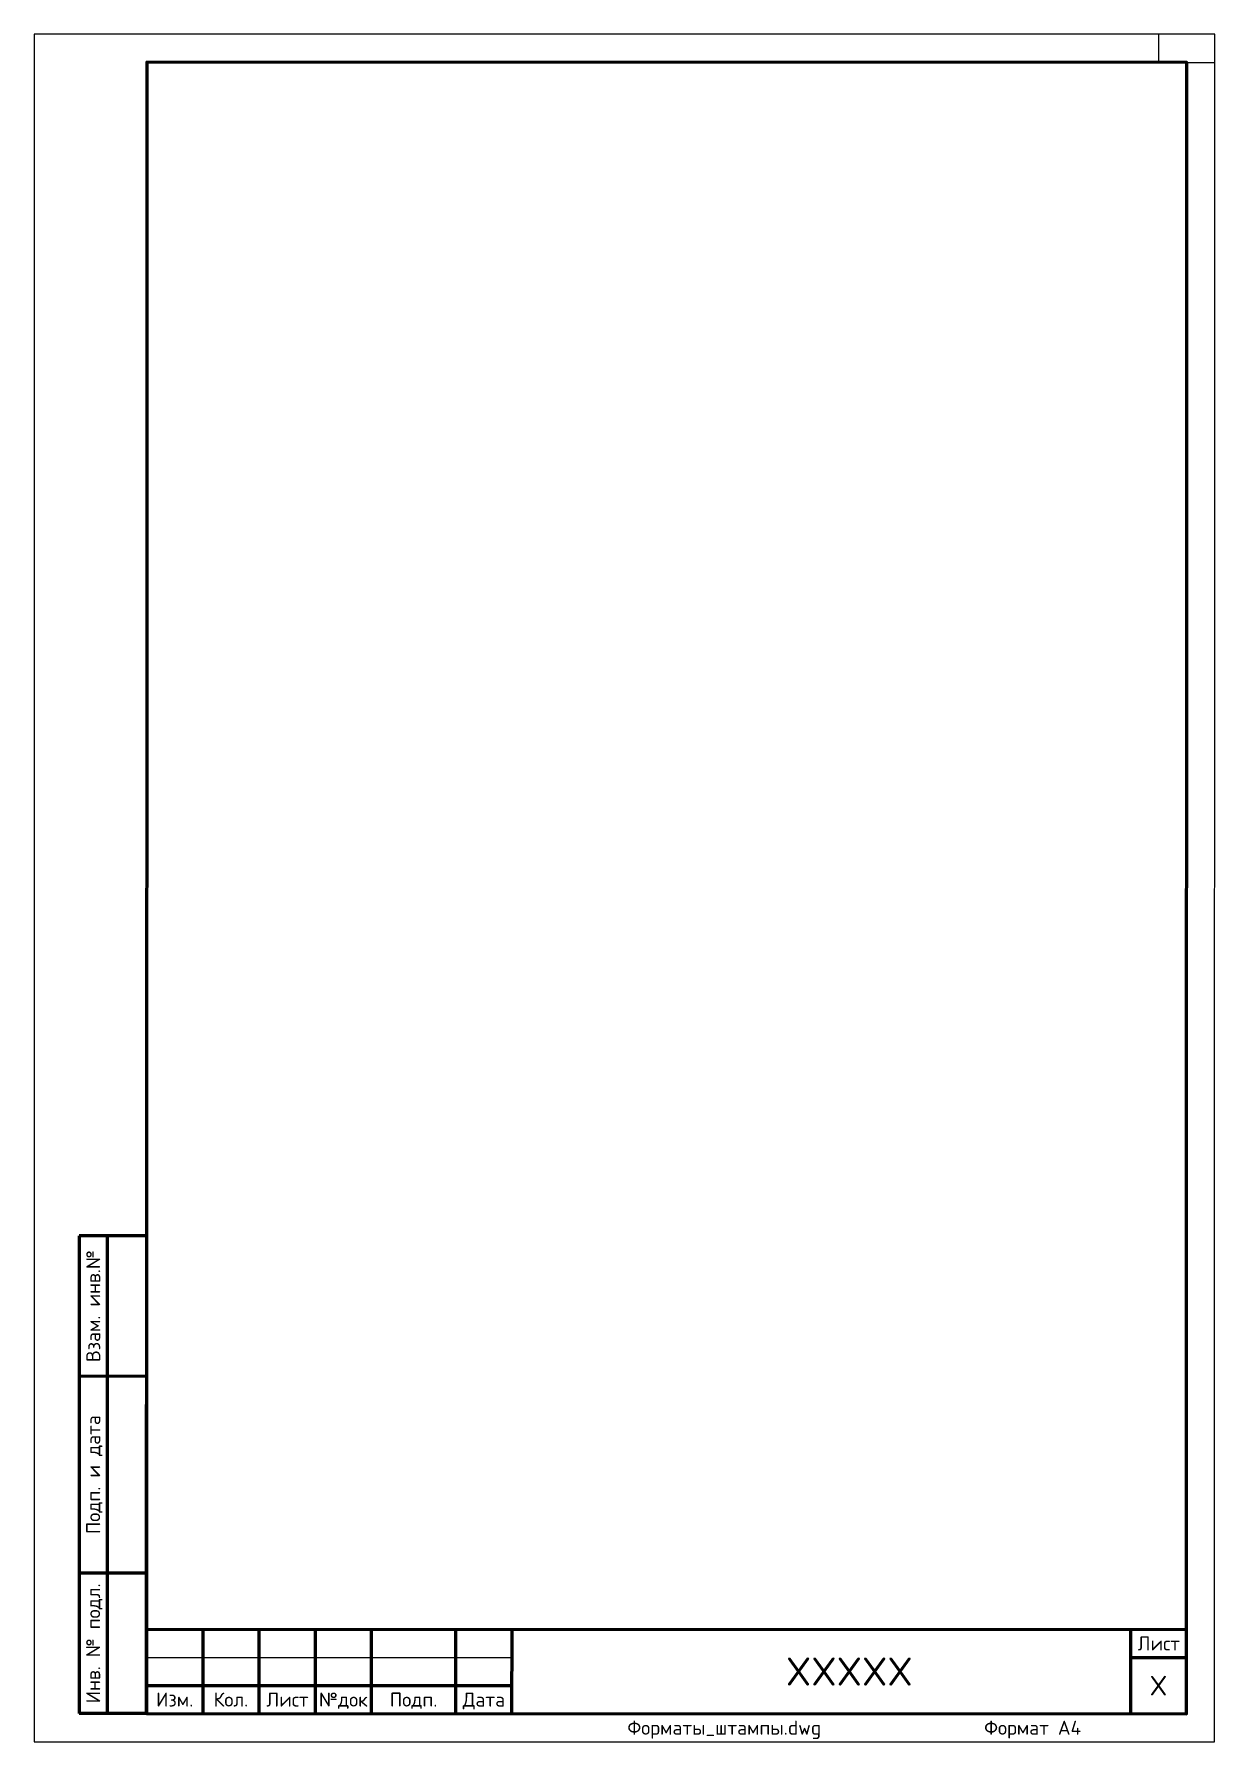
# Paper-space layout 'A4 Ф6 HP1100' of a CAD drawing. Header units: millimetres. Extents: x 0 to 196, y 1 to 285.
import ezdxf
from ezdxf.enums import TextEntityAlignment as Align

# ---------------------------------------------------------------- set-up
doc = ezdxf.new("R2010")
doc.units = ezdxf.units.MM
doc.layers.add('FORMAT', color=7, linetype='Continuous')
doc.styles.add('ISOSPEUR', font='isocpeur.ttf')

# ---------------------------------------------------------------- blocks, each defined once
blk = doc.blocks.new('FILE_NAME')
at = {"layer": 'FORMAT', "color": 7, "linetype": 'Continuous', "style": 'ISOSPEUR', "flags": 8}
blk.add_attdef('FILENAME', text='', height=2.5, dxfattribs=at).set_placement((-65, -2.5), align=Align.MIDDLE_RIGHT)
blk = doc.blocks.new('ТЕКСТ_ЛN_Ф6_ГОСТ')
at = {"layer": 'FORMAT', "linetype": 'Continuous', "lineweight": 60}
for p, q in [((-185, 15), (0, 15)), ((-185, 0), (-185, 15)), ((-175, 15), (-175, 0)), ((-165, 0), (-165, 15)), ((-155, 15), (-155, 0)), ((-145, 0), (-145, 15)), ((-130, 0), (-130, 15)), ((-120, 0), (-120, 15)), ((-10, 15), (-10, 0)), ((-10, 10), (0, 10)), ((-185, 5), (-120, 5))]:
    blk.add_line(p, q, dxfattribs=at)
at = {"layer": 'FORMAT', "linetype": 'Continuous', "lineweight": 25}
blk.add_line((-185, 10), (-120, 10), dxfattribs=at)
at = {"layer": 'FORMAT', "lineweight": 25, "ltscale": 100}
blk.add_lwpolyline([(-185, 0), (0, 0), (0, 15)], dxfattribs=at)
at = {"layer": 'FORMAT', "linetype": 'Continuous', "style": 'ISOSPEUR'}
for s, p in [('Лист', (-4.94, 12.5)), ('Изм.', (-180, 2.5)), ('Кол.', (-170, 2.5)), ('Лист', (-159.94, 2.5)), ('№док', (-150, 2.5)), ('Подп.', (-137.5, 2.5)), ('Дата', (-125, 2.5))]:
    blk.add_text(s, height=2.5, dxfattribs=at).set_placement(p, align=Align.MIDDLE_CENTER)
at = {"layer": 'FORMAT', "linetype": 'Continuous', "lineweight": 60, "style": 'ISOSPEUR'}
blk.add_text('XXXXX', height=5, dxfattribs=at).set_placement((-60, 7.5), align=Align.MIDDLE)
at = {"layer": 'FORMAT', "linetype": 'Continuous', "style": 'ISOSPEUR'}
blk.add_text('X', height=3.5, dxfattribs=at).set_placement((-5, 5), align=Align.MIDDLE)

psp = doc.layouts.new('A4 Ф6 HP1100')

# ---------------------------------------------------------------- linework, layer by layer
at = {"layer": 'FORMAT', "color": 0, "linetype": 'Continuous', "lineweight": 25}
for p, q in [((187.12, 284.71), (187.12, 280.04)), ((191.79, 280.04), (196.46, 280.04))]:
    psp.add_line(p, q, dxfattribs=at)
at = {"layer": 'FORMAT', "linetype": 'Continuous', "lineweight": 60}
for p, q in [((7.71, 85.02), (7.71, 5.61)), ((18.93, 85.02), (7.71, 85.02)), ((12.39, 85.02), (12.38, 5.61)), ((18.92, 61.66), (7.71, 61.67)), ((18.92, 28.97), (7.71, 28.97)), ((18.92, 5.61), (7.71, 5.61))]:
    psp.add_line(p, q, dxfattribs=at)
at = {"layer": 'FORMAT', "color": 0, "linetype": 'Continuous', "lineweight": 60}
for p, q in [((18.93, 85.02), (7.71, 85.02)), ((18.92, 5.61), (18.92, 56.99)), ((18.92, 5.61), (18.92, 56.99))]:
    psp.add_line(p, q, dxfattribs=at)
at = {"layer": 'FORMAT', "linetype": 'Continuous', "lineweight": 25}
psp.add_lwpolyline([(0.23, 0.94), (196.43, 0.92), (196.46, 284.71), (0.26, 284.73)], close=True, dxfattribs=at)
at = {"layer": 'FORMAT', "linetype": 'Continuous', "lineweight": 60}
psp.add_lwpolyline([(18.92, 5.61), (191.76, 5.59), (191.79, 280.04), (18.95, 280.06)], close=True, dxfattribs=at)

# ---------------------------------------------------------------- block references
at = {"layer": 'FORMAT', "xscale": 0.9342694403107199, "yscale": 0.9342694403107199, "zscale": 0.9342694403107199, "rotation": 359.9933117532594}
psp.add_blockref('ТЕКСТ_ЛN_Ф6_ГОСТ', (191.76, 5.59), dxfattribs=at)
at = {"layer": 'FORMAT'}
ref = psp.add_blockref('FILE_NAME', (191.76, 5.59), dxfattribs=dict(at, xscale=0.9342694403107199, yscale=0.9342694403107199, zscale=0.9342694403107199, rotation=359.9933117532594))
ref.add_attrib('FILENAME', 'Форматы_штампы.dwg', dxfattribs={"color": 7, "linetype": 'Continuous', "height": 2.3357, "rotation": 359.9933, "style": 'ISOSPEUR'}).set_placement((131.03, 3.26), align=Align.MIDDLE_RIGHT)

# ---------------------------------------------------------------- texts
at = {"layer": 'FORMAT', "linetype": 'Continuous', "style": 'ISOSPEUR'}
for s, p in [('Взам. инв.№', (10.05, 73.34)), ('Подп. и дата', (10.05, 45.32)), ('Инв. № подл.', (10.04, 17.29))]:
    psp.add_text(s, height=2.3357, rotation=89.9933, dxfattribs=at).set_placement(p, align=Align.MIDDLE_CENTER)
psp.add_text('Формат А4', height=2.336, rotation=359.9933, dxfattribs=at).set_placement((158.12, 3.26), align=Align.MIDDLE_LEFT)

doc.saveas('drawing.dxf')
